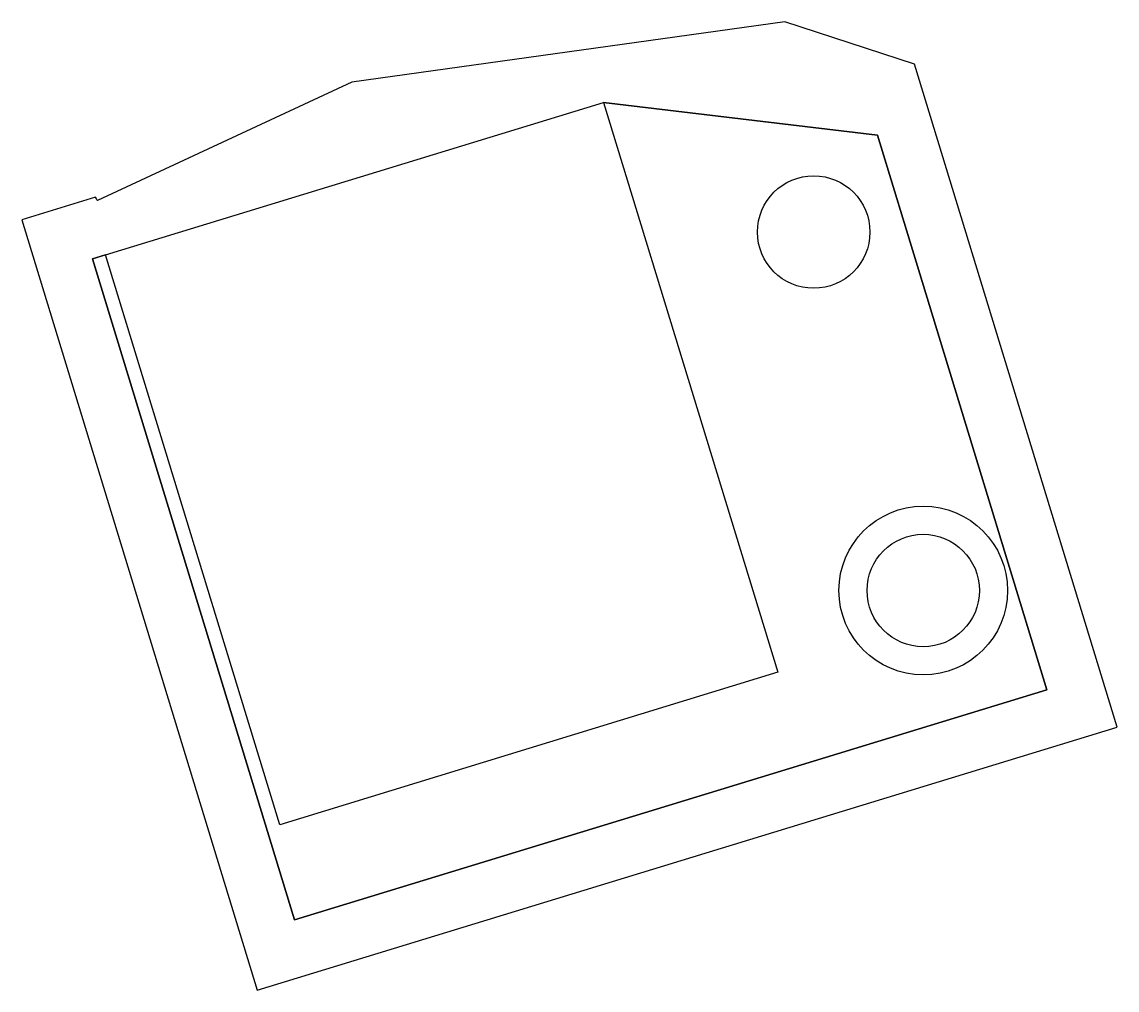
# Model space of a CAD drawing. Header units: millimetres. Extents: x 18.9 to 48.2, y -38.7 to -12.8.
import ezdxf

# ---------------------------------------------------------------- set-up
doc = ezdxf.new("R2010")
doc.units = ezdxf.units.MM
doc.layers.get('0').update_dxf_attribs({"linetype": 'CONTINUOUS'})

msp = doc.modelspace()

# ---------------------------------------------------------------- linework, layer by layer
for p, q in [((39.309, -12.832), (27.751, -14.441)), ((39.309, -12.832), (27.751, -14.441)), ((42.769, -13.96), (39.309, -12.832)), ((42.769, -13.96), (39.309, -12.832)), ((48.175, -31.641), (42.769, -13.96)), ((48.175, -31.641), (42.769, -13.96)), ((27.751, -14.441), (20.958, -17.6)), ((27.751, -14.441), (20.958, -17.6)), ((20.906, -17.506), (18.94, -18.108)), ((20.906, -17.506), (18.94, -18.108)), ((18.94, -18.108), (25.223, -38.658)), ((18.94, -18.108), (25.223, -38.658)), ((25.223, -38.658), (48.175, -31.641)), ((25.223, -38.658), (48.175, -31.641))]:
    msp.add_line(p, q)
for points in [[(20.828, -19.151), (21.172, -19.046), (34.463, -14.978), (41.778, -15.851), (46.302, -30.645), (26.219, -36.785)], [(41.778, -15.851), (34.463, -14.978), (39.116, -30.182), (25.824, -34.25), (21.172, -19.046), (20.828, -19.151), (26.219, -36.785), (46.302, -30.645)], [(20.828, -19.151), (21.172, -19.046), (34.463, -14.978), (41.778, -15.851), (46.302, -30.645), (26.219, -36.785)]]:
    msp.add_lwpolyline(points, close=True)
for centre, radius in [((40.076, -18.437), 1.5), ((43, -28), 2.25), ((43, -28), 1.5)]:
    msp.add_circle(centre, radius)
msp.add_open_spline([(20.958, -17.6), (20.94, -17.569), (20.923, -17.537), (20.906, -17.506)], degree=3)
msp.add_open_spline([(20.958, -17.6), (20.94, -17.569), (20.923, -17.537), (20.906, -17.506)], degree=3)

doc.saveas('drawing.dxf')
